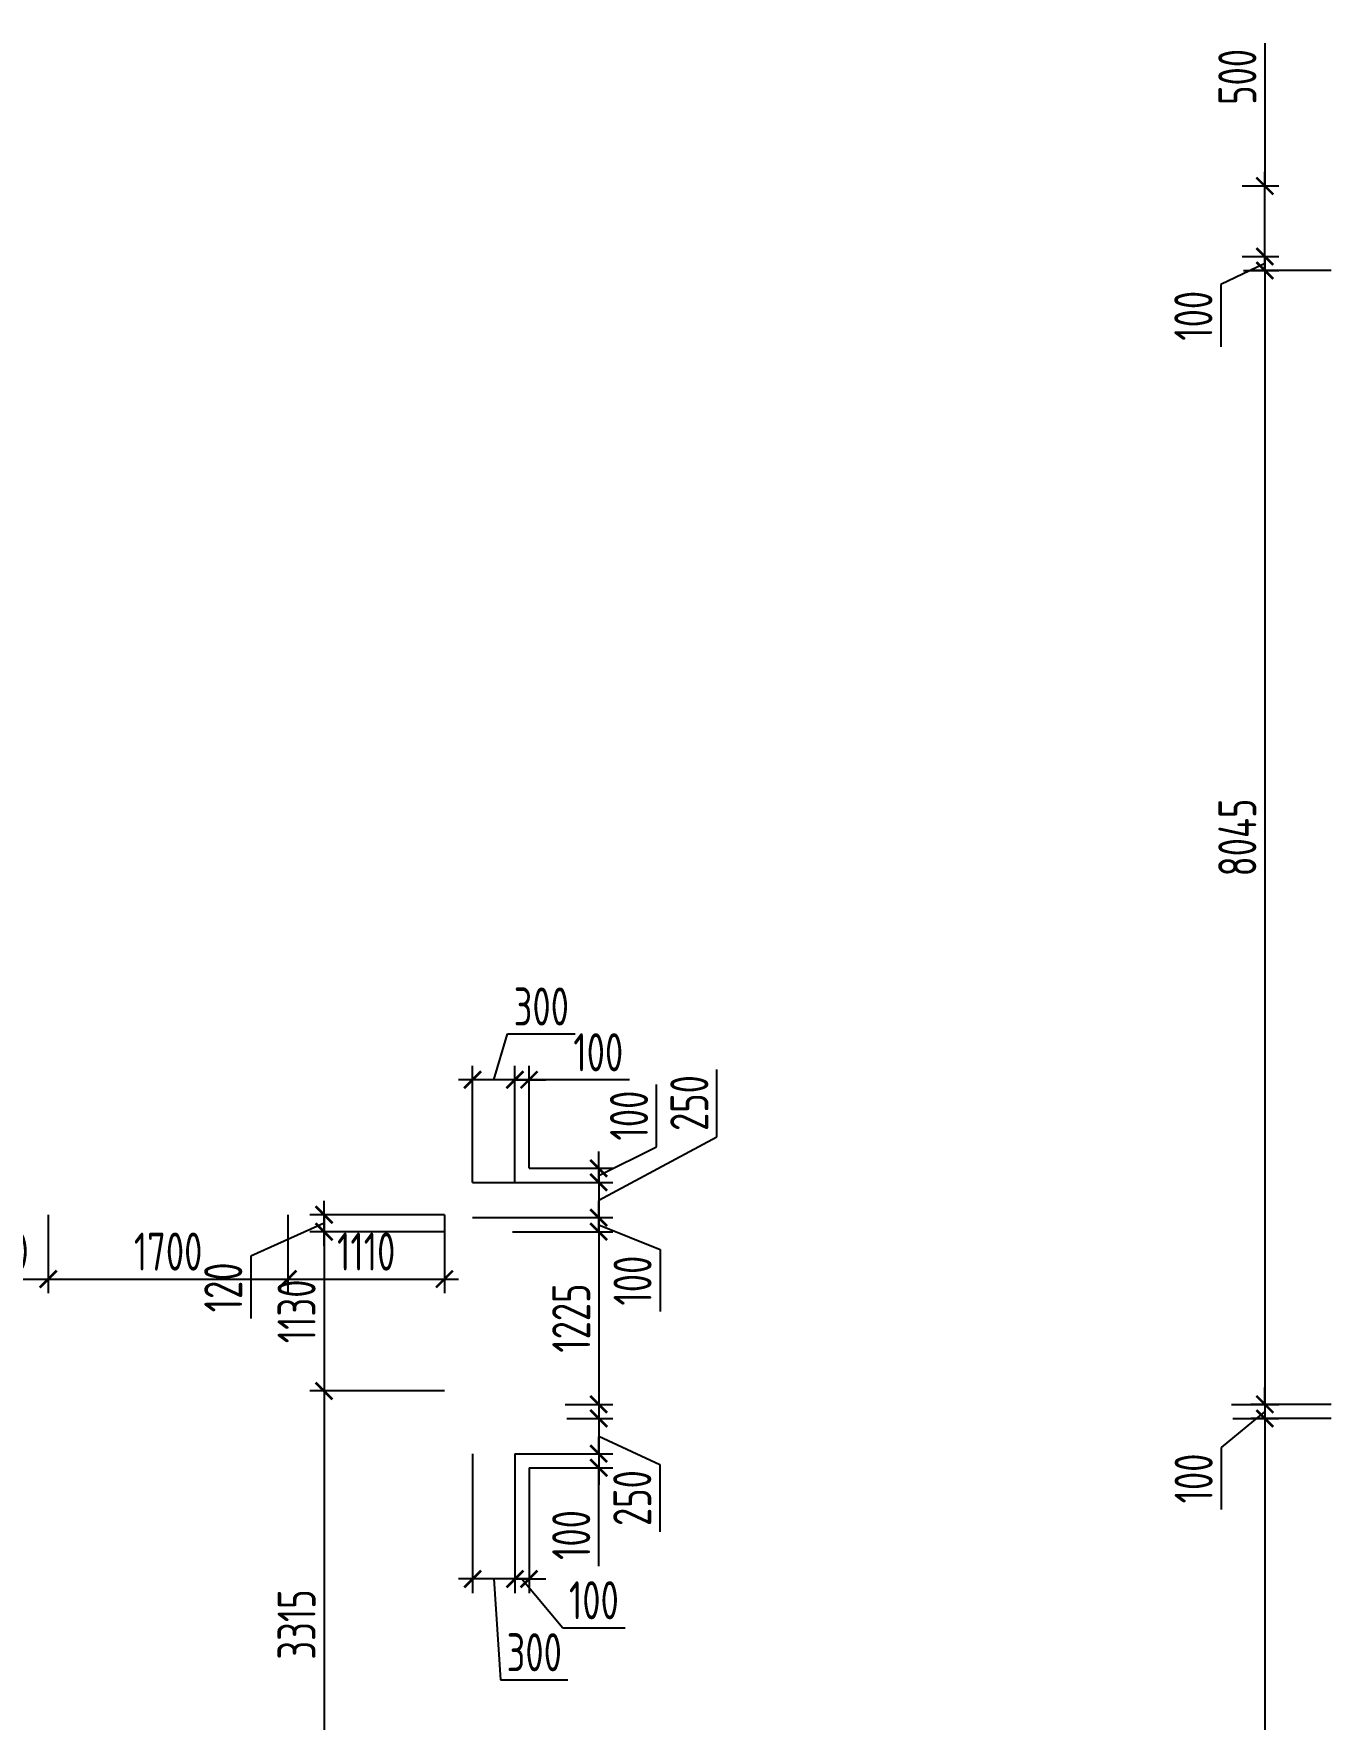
# Model space of a CAD drawing. Header units: millimetres. Extents: x -350007 to 536090, y -888 to 198380.
# Drawn here: x -24304 to -15101, y 71606 to 83566 of the extents above; entities that cross this region are included whole.
import ezdxf

# ---------------------------------------------------------------- set-up
doc = ezdxf.new("R2010")
doc.units = ezdxf.units.MM
doc.layers.add('АР_Размеры нов.', color=15, linetype='Continuous', lineweight=0)
doc.styles.add('ISOCPEUR', font='isocpeur.ttf', dxfattribs={"width": 0.7})
doc.dimstyles.new('R_100', dxfattribs={"dimtxt": 270, "dimasz": 120, "dimexe": 100, "dimexo": 0, "dimgap": 60, "dimtad": 1, "dimdec": 0, "dimrnd": 5, "dimzin": 0, "dimdsep": 46, "dimtxsty": 'ISOCPEUR', "dimblk": 'ARCHTICK', "dimcen": 0, "dimdle": 100, "dimclrd": 256, "dimclre": 256, "dimclrt": 256, "dimadec": 0, "dimazin": 0, "dimtfac": 2, "dimtdec": 0, "dimtofl": 0, "dimtmove": 1, "dimatfit": 3, "dimfxl": 1, "dimtvp": 3, "dimtolj": 1, "dimtzin": 0, "dimarcsym": 0})

# ---------------------------------------------------------------- blocks, each defined once
blk = doc.blocks.new('_ArchTick')
at = {"color": 0, "linetype": 'ByBlock', "const_width": 0.15}
blk.add_lwpolyline([(-0.5, -0.5), (0.5, 0.5)], dxfattribs=at)
blk = doc.blocks.new('*D2571')
at = {"layer": 'Defpoints', "color": 0, "ltscale": 100, "transparency": 16777216}
for p in [(-24201, 75186), (-22501, 75186), (-22501, 74730)]:
    blk.add_point(p, dxfattribs=at)
at = {"layer": 'АР_Размеры нов.', "lineweight": -2, "ltscale": 100, "transparency": 16777216}
for p, q in [((-24201, 75186), (-24201, 74630)), ((-22501, 75186), (-22501, 74630)), ((-24301, 74730), (-22401, 74730))]:
    blk.add_line(p, q, dxfattribs=at)
at = {"layer": 'АР_Размеры нов.', "lineweight": -2, "ltscale": 100, "transparency": 16777216, "xscale": 120, "yscale": 120, "zscale": 120, "rotation": 180}
blk.add_blockref('_ArchTick', (-24201, 74730), dxfattribs=at)
at = {"layer": 'АР_Размеры нов.', "lineweight": -2, "ltscale": 100, "transparency": 16777216, "xscale": 120, "yscale": 120, "zscale": 120}
blk.add_blockref('_ArchTick', (-22501, 74730), dxfattribs=at)
at = {"layer": 'АР_Размеры нов.', "ltscale": 100, "transparency": 16777216, "insert": (-23351, 74925), "char_height": 270, "attachment_point": 5, "style": 'ISOCPEUR'}
blk.add_mtext('\\A1;1700', dxfattribs=at)
blk = doc.blocks.new('*D2706')
at = {"layer": 'Defpoints', "color": 0, "ltscale": 100, "transparency": 16777216}
for p in [(-25201, 75186), (-24201, 75186), (-24201, 74730)]:
    blk.add_point(p, dxfattribs=at)
at = {"layer": 'АР_Размеры нов.', "lineweight": -2, "ltscale": 100, "transparency": 16777216}
for p, q in [((-25201, 75186), (-25201, 74630)), ((-24201, 75186), (-24201, 74630)), ((-25301, 74730), (-24101, 74730))]:
    blk.add_line(p, q, dxfattribs=at)
at = {"layer": 'АР_Размеры нов.', "lineweight": -2, "ltscale": 100, "transparency": 16777216, "xscale": 120, "yscale": 120, "zscale": 120, "rotation": 180}
blk.add_blockref('_ArchTick', (-25201, 74730), dxfattribs=at)
at = {"layer": 'АР_Размеры нов.', "lineweight": -2, "ltscale": 100, "transparency": 16777216, "xscale": 120, "yscale": 120, "zscale": 120}
blk.add_blockref('_ArchTick', (-24201, 74730), dxfattribs=at)
at = {"layer": 'АР_Размеры нов.', "ltscale": 100, "transparency": 16777216, "insert": (-24582, 74925), "char_height": 270, "attachment_point": 5, "style": 'ISOCPEUR'}
blk.add_mtext('\\A1;1000', dxfattribs=at)
blk = doc.blocks.new('*D2813')
at = {"layer": 'Defpoints', "color": 0, "ltscale": 100, "transparency": 16777216}
for p in [(-22501, 75186), (-21391, 75186), (-21391, 74730)]:
    blk.add_point(p, dxfattribs=at)
at = {"layer": 'АР_Размеры нов.', "lineweight": -2, "ltscale": 100, "transparency": 16777216}
for p, q in [((-22501, 75186), (-22501, 74630)), ((-21391, 75186), (-21391, 74630)), ((-22601, 74730), (-21291, 74730))]:
    blk.add_line(p, q, dxfattribs=at)
at = {"layer": 'АР_Размеры нов.', "lineweight": -2, "ltscale": 100, "transparency": 16777216, "xscale": 120, "yscale": 120, "zscale": 120, "rotation": 180}
blk.add_blockref('_ArchTick', (-22501, 74730), dxfattribs=at)
at = {"layer": 'АР_Размеры нов.', "lineweight": -2, "ltscale": 100, "transparency": 16777216, "xscale": 120, "yscale": 120, "zscale": 120}
blk.add_blockref('_ArchTick', (-21391, 74730), dxfattribs=at)
at = {"layer": 'АР_Размеры нов.', "ltscale": 100, "transparency": 16777216, "insert": (-21946, 74925), "char_height": 270, "attachment_point": 5, "style": 'ISOCPEUR'}
blk.add_mtext('\\A1;1110', dxfattribs=at)
blk = doc.blocks.new('*D1835')
at = {"layer": 'Defpoints', "color": 0, "ltscale": 500, "transparency": 16777216}
for p in [(-22245, 75186), (-21391, 75186), (-21391, 75066)]:
    blk.add_point(p, dxfattribs=at)
at = {"layer": 'АР_Размеры нов.', "lineweight": -2, "ltscale": 500, "transparency": 16777216}
for p, q in [((-22245, 74966), (-22245, 75286)), ((-22245, 75126), (-22765, 74892)), ((-21391, 75186), (-22345, 75186)), ((-21391, 75066), (-22345, 75066)), ((-22765, 74892), (-22765, 74451))]:
    blk.add_line(p, q, dxfattribs=at)
at = {"layer": 'АР_Размеры нов.', "lineweight": -2, "ltscale": 500, "transparency": 16777216, "xscale": 120, "yscale": 120, "zscale": 120}
for p, rotation in [((-22245, 75186), 90), ((-22245, 75066), 270)]:
    blk.add_blockref('_ArchTick', p, dxfattribs=dict(at, rotation=rotation))
at = {"layer": 'АР_Размеры нов.', "lineweight": 13, "ltscale": 500, "transparency": 16777216, "insert": (-22960, 74671), "char_height": 270, "attachment_point": 5, "rotation": 90, "style": 'ISOCPEUR'}
blk.add_mtext('\\A1;120', dxfattribs=at)
blk = doc.blocks.new('*D1836')
at = {"layer": 'Defpoints', "color": 0, "ltscale": 500, "transparency": 16777216}
for p in [(-21391, 75066), (-22245, 73936), (-21391, 73936)]:
    blk.add_point(p, dxfattribs=at)
at = {"layer": 'АР_Размеры нов.', "lineweight": -2, "ltscale": 500, "transparency": 16777216}
for p, q in [((-22245, 75166), (-22245, 73836)), ((-21391, 75066), (-22345, 75066)), ((-21391, 73936), (-22345, 73936))]:
    blk.add_line(p, q, dxfattribs=at)
at = {"layer": 'АР_Размеры нов.', "lineweight": -2, "ltscale": 500, "transparency": 16777216, "xscale": 120, "yscale": 120, "zscale": 120}
for p, rotation in [((-22245, 75066), 90), ((-22245, 73936), 270)]:
    blk.add_blockref('_ArchTick', p, dxfattribs=dict(at, rotation=rotation))
at = {"layer": 'АР_Размеры нов.', "lineweight": 13, "ltscale": 500, "transparency": 16777216, "insert": (-22440, 74501), "char_height": 270, "attachment_point": 5, "rotation": 90, "style": 'ISOCPEUR'}
blk.add_mtext('\\A1;1130', dxfattribs=at)
blk = doc.blocks.new('*D1837')
at = {"layer": 'Defpoints', "color": 0, "ltscale": 500, "transparency": 16777216}
for p in [(-21391, 73936), (-22245, 70622), (-21391, 70622)]:
    blk.add_point(p, dxfattribs=at)
at = {"layer": 'АР_Размеры нов.', "lineweight": -2, "ltscale": 500, "transparency": 16777216}
for p, q in [((-22245, 74036), (-22245, 70522)), ((-21391, 73936), (-22345, 73936)), ((-21391, 70622), (-22345, 70622))]:
    blk.add_line(p, q, dxfattribs=at)
at = {"layer": 'АР_Размеры нов.', "lineweight": -2, "ltscale": 500, "transparency": 16777216, "xscale": 120, "yscale": 120, "zscale": 120}
for p, rotation in [((-22245, 73936), 90), ((-22245, 70622), 270)]:
    blk.add_blockref('_ArchTick', p, dxfattribs=dict(at, rotation=rotation))
at = {"layer": 'АР_Размеры нов.', "lineweight": 13, "ltscale": 500, "transparency": 16777216, "insert": (-22440, 72279), "char_height": 270, "attachment_point": 5, "rotation": 90, "style": 'ISOCPEUR'}
blk.add_mtext('\\A1;3315', dxfattribs=at)
blk = doc.blocks.new('*D1842')
at = {"layer": 'Defpoints', "color": 0, "ltscale": 500, "transparency": 16777216}
for p in [(-21191, 75416), (-21191, 75166), (-20297, 75166)]:
    blk.add_point(p, dxfattribs=at)
at = {"layer": 'АР_Размеры нов.', "lineweight": -2, "ltscale": 500, "transparency": 16777216}
for p, q in [((-19459, 75739), (-19459, 76218)), ((-20297, 75291), (-19459, 75739)), ((-20297, 75516), (-20297, 75066)), ((-21191, 75416), (-20197, 75416)), ((-21191, 75166), (-20197, 75166))]:
    blk.add_line(p, q, dxfattribs=at)
at = {"layer": 'АР_Размеры нов.', "lineweight": -2, "ltscale": 500, "transparency": 16777216, "xscale": 120, "yscale": 120, "zscale": 120}
for p, rotation in [((-20297, 75416), 90), ((-20297, 75166), 270)]:
    blk.add_blockref('_ArchTick', p, dxfattribs=dict(at, rotation=rotation))
at = {"layer": 'АР_Размеры нов.', "lineweight": 13, "ltscale": 500, "transparency": 16777216, "insert": (-19654, 75979), "char_height": 270, "attachment_point": 5, "rotation": 90, "style": 'ISOCPEUR'}
blk.add_mtext('\\A1;250', dxfattribs=at)
blk = doc.blocks.new('*D1843')
at = {"layer": 'Defpoints', "color": 0, "ltscale": 500, "transparency": 16777216}
for p in [(-20791, 75516), (-20297, 75516), (-21191, 75416)]:
    blk.add_point(p, dxfattribs=at)
at = {"layer": 'АР_Размеры нов.', "lineweight": -2, "ltscale": 500, "transparency": 16777216}
for p, q in [((-19887, 75669), (-19887, 76110)), ((-20297, 75466), (-19887, 75669)), ((-20297, 75516), (-20297, 75636)), ((-20791, 75516), (-20197, 75516)), ((-20297, 75416), (-20297, 75516)), ((-21191, 75416), (-20197, 75416)), ((-20297, 75416), (-20297, 75296))]:
    blk.add_line(p, q, dxfattribs=at)
at = {"layer": 'АР_Размеры нов.', "lineweight": -2, "ltscale": 500, "transparency": 16777216, "xscale": 120, "yscale": 120, "zscale": 120}
for p, rotation in [((-20297, 75516), 270), ((-20297, 75416), 90)]:
    blk.add_blockref('_ArchTick', p, dxfattribs=dict(at, rotation=rotation))
at = {"layer": 'АР_Размеры нов.', "lineweight": 13, "ltscale": 500, "transparency": 16777216, "insert": (-20082, 75890), "char_height": 270, "attachment_point": 5, "rotation": 90, "style": 'ISOCPEUR'}
blk.add_mtext('\\A1;100', dxfattribs=at)
blk = doc.blocks.new('*D1844')
at = {"layer": 'Defpoints', "color": 0, "ltscale": 500, "transparency": 16777216}
for p in [(-15733, 81986), (-15572, 81986), (-15724, 81886)]:
    blk.add_point(p, dxfattribs=at)
at = {"layer": 'АР_Размеры нов.', "lineweight": -2, "ltscale": 500, "transparency": 16777216}
for p, q in [((-15572, 81986), (-15572, 82106)), ((-15572, 81936), (-15884, 81786)), ((-15733, 81986), (-15472, 81986)), ((-15572, 81886), (-15572, 81986)), ((-15724, 81886), (-15472, 81886)), ((-15572, 81886), (-15572, 81766)), ((-15884, 81786), (-15884, 81345))]:
    blk.add_line(p, q, dxfattribs=at)
at = {"layer": 'АР_Размеры нов.', "lineweight": -2, "ltscale": 500, "transparency": 16777216, "xscale": 120, "yscale": 120, "zscale": 120}
for p, rotation in [((-15572, 81986), 270), ((-15572, 81886), 90)]:
    blk.add_blockref('_ArchTick', p, dxfattribs=dict(at, rotation=rotation))
at = {"layer": 'АР_Размеры нов.', "lineweight": 13, "ltscale": 500, "transparency": 16777216, "insert": (-16079, 81565), "char_height": 270, "attachment_point": 5, "rotation": 90, "style": 'ISOCPEUR'}
blk.add_mtext('\\A1;100', dxfattribs=at)
blk = doc.blocks.new('*D1845')
at = {"layer": 'Defpoints', "color": 0, "ltscale": 500, "transparency": 16777216}
for p in [(-15733, 82486), (-15572, 82486), (-15733, 81986)]:
    blk.add_point(p, dxfattribs=at)
at = {"layer": 'АР_Размеры нов.', "lineweight": -2, "ltscale": 500, "transparency": 16777216}
for p, q in [((-15572, 83499), (-15572, 82486)), ((-15572, 81886), (-15572, 82586)), ((-15733, 82486), (-15472, 82486)), ((-15733, 81986), (-15472, 81986))]:
    blk.add_line(p, q, dxfattribs=at)
at = {"layer": 'АР_Размеры нов.', "lineweight": -2, "ltscale": 500, "transparency": 16777216, "xscale": 120, "yscale": 120, "zscale": 120}
for p, rotation in [((-15572, 82486), 90), ((-15572, 81986), 270)]:
    blk.add_blockref('_ArchTick', p, dxfattribs=dict(at, rotation=rotation))
at = {"layer": 'АР_Размеры нов.', "lineweight": 13, "ltscale": 500, "transparency": 16777216, "insert": (-15767, 83260), "char_height": 270, "attachment_point": 5, "rotation": 90, "style": 'ISOCPEUR'}
blk.add_mtext('\\A1;500', dxfattribs=at)
blk = doc.blocks.new('*D1846')
at = {"layer": 'Defpoints', "color": 0, "ltscale": 500, "transparency": 16777216}
for p in [(-20791, 75166), (-20297, 75166), (-20908, 75066)]:
    blk.add_point(p, dxfattribs=at)
at = {"layer": 'АР_Размеры нов.', "lineweight": -2, "ltscale": 500, "transparency": 16777216}
for p, q in [((-20297, 75166), (-20297, 75286)), ((-20791, 75166), (-20197, 75166)), ((-20297, 75066), (-20297, 75166)), ((-20297, 75116), (-19862, 74940)), ((-20908, 75066), (-20197, 75066)), ((-20297, 75066), (-20297, 74946)), ((-19862, 74940), (-19862, 74499))]:
    blk.add_line(p, q, dxfattribs=at)
at = {"layer": 'АР_Размеры нов.', "lineweight": -2, "ltscale": 500, "transparency": 16777216, "xscale": 120, "yscale": 120, "zscale": 120}
for p, rotation in [((-20297, 75166), 270), ((-20297, 75066), 90)]:
    blk.add_blockref('_ArchTick', p, dxfattribs=dict(at, rotation=rotation))
at = {"layer": 'АР_Размеры нов.', "lineweight": 13, "ltscale": 500, "transparency": 16777216, "insert": (-20057, 74719), "char_height": 270, "attachment_point": 5, "rotation": 90, "style": 'ISOCPEUR'}
blk.add_mtext('\\A1;100', dxfattribs=at)
blk = doc.blocks.new('*D1847')
at = {"layer": 'Defpoints', "color": 0, "ltscale": 500, "transparency": 16777216}
for p in [(-20908, 75066), (-20535, 73841), (-20297, 73841)]:
    blk.add_point(p, dxfattribs=at)
at = {"layer": 'АР_Размеры нов.', "lineweight": -2, "ltscale": 500, "transparency": 16777216}
for p, q in [((-20297, 75166), (-20297, 73741)), ((-20908, 75066), (-20197, 75066)), ((-20535, 73841), (-20197, 73841))]:
    blk.add_line(p, q, dxfattribs=at)
at = {"layer": 'АР_Размеры нов.', "lineweight": -2, "ltscale": 500, "transparency": 16777216, "xscale": 120, "yscale": 120, "zscale": 120}
for p, rotation in [((-20297, 75066), 90), ((-20297, 73841), 270)]:
    blk.add_blockref('_ArchTick', p, dxfattribs=dict(at, rotation=rotation))
at = {"layer": 'АР_Размеры нов.', "lineweight": 13, "ltscale": 500, "transparency": 16777216, "insert": (-20492, 74453), "char_height": 270, "attachment_point": 5, "rotation": 90, "style": 'ISOCPEUR'}
blk.add_mtext('\\A1;1225', dxfattribs=at)
blk = doc.blocks.new('*D1848')
at = {"layer": 'Defpoints', "color": 0, "ltscale": 500, "transparency": 16777216}
for p in [(-15809, 73841), (-15798, 73741), (-15572, 73741)]:
    blk.add_point(p, dxfattribs=at)
at = {"layer": 'АР_Размеры нов.', "lineweight": -2, "ltscale": 500, "transparency": 16777216}
for p, q in [((-15572, 73841), (-15572, 73961)), ((-15809, 73841), (-15472, 73841)), ((-15572, 73841), (-15572, 73741)), ((-15572, 73791), (-15882, 73536)), ((-15798, 73741), (-15472, 73741)), ((-15572, 73741), (-15572, 73621)), ((-15882, 73536), (-15882, 73094))]:
    blk.add_line(p, q, dxfattribs=at)
at = {"layer": 'АР_Размеры нов.', "lineweight": -2, "ltscale": 500, "transparency": 16777216, "xscale": 120, "yscale": 120, "zscale": 120}
for p, rotation in [((-15572, 73841), 270), ((-15572, 73741), 90)]:
    blk.add_blockref('_ArchTick', p, dxfattribs=dict(at, rotation=rotation))
at = {"layer": 'АР_Размеры нов.', "lineweight": 13, "ltscale": 500, "transparency": 16777216, "insert": (-16077, 73315), "char_height": 270, "attachment_point": 5, "rotation": 90, "style": 'ISOCPEUR'}
blk.add_mtext('\\A1;100', dxfattribs=at)
blk = doc.blocks.new('*D1849')
at = {"layer": 'Defpoints', "color": 0, "ltscale": 500, "transparency": 16777216}
for p in [(-20524, 73741), (-20891, 73491), (-20297, 73491)]:
    blk.add_point(p, dxfattribs=at)
at = {"layer": 'АР_Размеры нов.', "lineweight": -2, "ltscale": 500, "transparency": 16777216}
for p, q in [((-20297, 73841), (-20297, 73391)), ((-20524, 73741), (-20197, 73741)), ((-20297, 73616), (-19864, 73415)), ((-20891, 73491), (-20197, 73491)), ((-19864, 73415), (-19864, 72936))]:
    blk.add_line(p, q, dxfattribs=at)
at = {"layer": 'АР_Размеры нов.', "lineweight": -2, "ltscale": 500, "transparency": 16777216, "xscale": 120, "yscale": 120, "zscale": 120}
for p, rotation in [((-20297, 73741), 90), ((-20297, 73491), 270)]:
    blk.add_blockref('_ArchTick', p, dxfattribs=dict(at, rotation=rotation))
at = {"layer": 'АР_Размеры нов.', "lineweight": 13, "ltscale": 500, "transparency": 16777216, "insert": (-20059, 73176), "char_height": 270, "attachment_point": 5, "rotation": 90, "style": 'ISOCPEUR'}
blk.add_mtext('\\A1;250', dxfattribs=at)
blk = doc.blocks.new('*D1850')
at = {"layer": 'Defpoints', "color": 0, "ltscale": 500, "transparency": 16777216}
for p in [(-20891, 73491), (-20791, 73391), (-20297, 73391)]:
    blk.add_point(p, dxfattribs=at)
at = {"layer": 'АР_Размеры нов.', "lineweight": -2, "ltscale": 500, "transparency": 16777216}
for p, q in [((-20297, 73491), (-20297, 73611)), ((-20891, 73491), (-20197, 73491)), ((-20297, 73491), (-20297, 73391)), ((-20791, 73391), (-20197, 73391)), ((-20297, 73391), (-20297, 73271)), ((-20297, 72693), (-20297, 73391))]:
    blk.add_line(p, q, dxfattribs=at)
at = {"layer": 'АР_Размеры нов.', "lineweight": -2, "ltscale": 500, "transparency": 16777216, "xscale": 120, "yscale": 120, "zscale": 120}
for p, rotation in [((-20297, 73491), 270), ((-20297, 73391), 90)]:
    blk.add_blockref('_ArchTick', p, dxfattribs=dict(at, rotation=rotation))
at = {"layer": 'АР_Размеры нов.', "lineweight": 13, "ltscale": 500, "transparency": 16777216, "insert": (-20492, 72914), "char_height": 270, "attachment_point": 5, "rotation": 90, "style": 'ISOCPEUR'}
blk.add_mtext('\\A1;100', dxfattribs=at)
blk = doc.blocks.new('*D1851')
at = {"layer": 'Defpoints', "color": 0, "ltscale": 500, "transparency": 16777216}
for p in [(-15101, 81886), (-15572, 73841), (-15101, 73841)]:
    blk.add_point(p, dxfattribs=at)
at = {"layer": 'АР_Размеры нов.', "lineweight": -2, "ltscale": 500, "transparency": 16777216}
for p, q in [((-15572, 81986), (-15572, 73741)), ((-15101, 81886), (-15672, 81886)), ((-15101, 73841), (-15672, 73841))]:
    blk.add_line(p, q, dxfattribs=at)
at = {"layer": 'АР_Размеры нов.', "lineweight": -2, "ltscale": 500, "transparency": 16777216, "xscale": 120, "yscale": 120, "zscale": 120}
for p, rotation in [((-15572, 81886), 90), ((-15572, 73841), 270)]:
    blk.add_blockref('_ArchTick', p, dxfattribs=dict(at, rotation=rotation))
at = {"layer": 'АР_Размеры нов.', "lineweight": 13, "ltscale": 500, "transparency": 16777216, "insert": (-15767, 77863), "char_height": 270, "attachment_point": 5, "rotation": 90, "style": 'ISOCPEUR'}
blk.add_mtext('\\A1;8045', dxfattribs=at)
blk = doc.blocks.new('*D1852')
at = {"layer": 'Defpoints', "color": 0, "ltscale": 500, "transparency": 16777216}
for p in [(-15101, 73741), (-15572, 67936), (-15101, 67936)]:
    blk.add_point(p, dxfattribs=at)
at = {"layer": 'АР_Размеры нов.', "lineweight": -2, "ltscale": 500, "transparency": 16777216}
for p, q in [((-15572, 73841), (-15572, 67836)), ((-15101, 73741), (-15672, 73741)), ((-15101, 67936), (-15672, 67936))]:
    blk.add_line(p, q, dxfattribs=at)
at = {"layer": 'АР_Размеры нов.', "lineweight": -2, "ltscale": 500, "transparency": 16777216, "xscale": 120, "yscale": 120, "zscale": 120}
for p, rotation in [((-15572, 73741), 90), ((-15572, 67936), 270)]:
    blk.add_blockref('_ArchTick', p, dxfattribs=dict(at, rotation=rotation))
at = {"layer": 'АР_Размеры нов.', "lineweight": 13, "ltscale": 500, "transparency": 16777216, "insert": (-15767, 70838), "char_height": 270, "attachment_point": 5, "rotation": 90, "style": 'ISOCPEUR'}
blk.add_mtext('\\A1;5805', dxfattribs=at)
blk = doc.blocks.new('*D3153')
at = {"layer": 'Defpoints', "color": 0, "transparency": 16777216}
for p in [(-21191, 76144), (-21191, 75416), (-20891, 75416)]:
    blk.add_point(p, dxfattribs=at)
at = {"layer": 'АР_Размеры нов.', "lineweight": -2, "transparency": 16777216}
for p, q in [((-21041, 76144), (-20943, 76469)), ((-20943, 76469), (-20464, 76469)), ((-21191, 75416), (-21191, 76244)), ((-20891, 75416), (-20891, 76244)), ((-20791, 76144), (-21291, 76144))]:
    blk.add_line(p, q, dxfattribs=at)
at = {"layer": 'АР_Размеры нов.', "lineweight": -2, "transparency": 16777216, "xscale": 120, "yscale": 120, "zscale": 120, "rotation": 180}
blk.add_blockref('_ArchTick', (-21191, 76144), dxfattribs=at)
at = {"layer": 'АР_Размеры нов.', "lineweight": -2, "transparency": 16777216, "xscale": 120, "yscale": 120, "zscale": 120}
blk.add_blockref('_ArchTick', (-20891, 76144), dxfattribs=at)
at = {"layer": 'АР_Размеры нов.', "transparency": 16777216, "insert": (-20704, 76664), "char_height": 270, "attachment_point": 5, "style": 'ISOCPEUR'}
blk.add_mtext('\\A1;300', dxfattribs=at)
blk = doc.blocks.new('*D3154')
at = {"layer": 'Defpoints', "color": 0, "transparency": 16777216}
for p in [(-20791, 76144), (-20791, 75516), (-20891, 75416)]:
    blk.add_point(p, dxfattribs=at)
at = {"layer": 'АР_Размеры нов.', "lineweight": -2, "transparency": 16777216}
for p, q in [((-20891, 75416), (-20891, 76244)), ((-20791, 75516), (-20791, 76244)), ((-20891, 76144), (-21011, 76144)), ((-20891, 76144), (-20791, 76144)), ((-20791, 76144), (-20671, 76144)), ((-20079, 76144), (-20791, 76144))]:
    blk.add_line(p, q, dxfattribs=at)
at = {"layer": 'АР_Размеры нов.', "lineweight": -2, "transparency": 16777216, "xscale": 120, "yscale": 120, "zscale": 120}
blk.add_blockref('_ArchTick', (-20891, 76144), dxfattribs=at)
at = {"layer": 'АР_Размеры нов.', "lineweight": -2, "transparency": 16777216, "xscale": 120, "yscale": 120, "zscale": 120, "rotation": 180}
blk.add_blockref('_ArchTick', (-20791, 76144), dxfattribs=at)
at = {"layer": 'АР_Размеры нов.', "transparency": 16777216, "insert": (-20300, 76339), "char_height": 270, "attachment_point": 5, "style": 'ISOCPEUR'}
blk.add_mtext('\\A1;100', dxfattribs=at)
blk = doc.blocks.new('*D3155')
at = {"layer": 'Defpoints', "color": 0, "transparency": 16777216}
for p in [(-21191, 73491), (-20891, 73491), (-21191, 72602)]:
    blk.add_point(p, dxfattribs=at)
at = {"layer": 'АР_Размеры нов.', "lineweight": -2, "transparency": 16777216}
for p, q in [((-21191, 73491), (-21191, 72502)), ((-20891, 73491), (-20891, 72502)), ((-20791, 72602), (-21291, 72602)), ((-21041, 72602), (-20994, 71887)), ((-20994, 71887), (-20515, 71887))]:
    blk.add_line(p, q, dxfattribs=at)
at = {"layer": 'АР_Размеры нов.', "lineweight": -2, "transparency": 16777216, "xscale": 120, "yscale": 120, "zscale": 120, "rotation": 180}
blk.add_blockref('_ArchTick', (-21191, 72602), dxfattribs=at)
at = {"layer": 'АР_Размеры нов.', "lineweight": -2, "transparency": 16777216, "xscale": 120, "yscale": 120, "zscale": 120}
blk.add_blockref('_ArchTick', (-20891, 72602), dxfattribs=at)
at = {"layer": 'АР_Размеры нов.', "transparency": 16777216, "insert": (-20754, 72082), "char_height": 270, "attachment_point": 5, "style": 'ISOCPEUR'}
blk.add_mtext('\\A1;300', dxfattribs=at)
blk = doc.blocks.new('*D3156')
at = {"layer": 'Defpoints', "color": 0, "transparency": 16777216}
for p in [(-20891, 73391), (-20791, 73391), (-20791, 72602)]:
    blk.add_point(p, dxfattribs=at)
at = {"layer": 'АР_Размеры нов.', "lineweight": -2, "transparency": 16777216}
for p, q in [((-20891, 73391), (-20891, 72502)), ((-20791, 73391), (-20791, 72502)), ((-20891, 72602), (-21011, 72602)), ((-20891, 72602), (-20791, 72602)), ((-20841, 72602), (-20552, 72256)), ((-20791, 72602), (-20671, 72602)), ((-20552, 72256), (-20110, 72256))]:
    blk.add_line(p, q, dxfattribs=at)
at = {"layer": 'АР_Размеры нов.', "lineweight": -2, "transparency": 16777216, "xscale": 120, "yscale": 120, "zscale": 120}
blk.add_blockref('_ArchTick', (-20891, 72602), dxfattribs=at)
at = {"layer": 'АР_Размеры нов.', "lineweight": -2, "transparency": 16777216, "xscale": 120, "yscale": 120, "zscale": 120, "rotation": 180}
blk.add_blockref('_ArchTick', (-20791, 72602), dxfattribs=at)
at = {"layer": 'АР_Размеры нов.', "transparency": 16777216, "insert": (-20331, 72451), "char_height": 270, "attachment_point": 5, "style": 'ISOCPEUR'}
blk.add_mtext('\\A1;100', dxfattribs=at)

msp = doc.modelspace()

# ---------------------------------------------------------------- dimensions: what is measured, and where the dimension line sits
at = {"layer": 'АР_Размеры нов.', "lineweight": 13, "ltscale": 500}
for base, p1, p2, picture, middle in [((-15571.5, 82485.7), (-15732.8, 81986.1), (-15732.8, 82485.7), '*D1845', (-15571.8, 83259.8)), ((-15571.5, 81986.1), (-15724.4, 81886.1), (-15732.8, 81986.1), '*D1844', (-15883.7, 81726.1)), ((-20296.9, 75165.7), (-21190.7, 75415.7), (-21190.7, 75165.7), '*D1842', (-19459.3, 75799)), ((-20296.9, 75515.7), (-21190.7, 75415.7), (-20790.7, 75515.7), '*D1843', (-19887.2, 75729.2)), ((-22245.2, 75185.7), (-21390.7, 75065.7), (-21390.7, 75185.7), '*D1835', (-22765.2, 74832.1)), ((-20296.9, 75165.7), (-20908.2, 75065.7), (-20790.7, 75165.7), '*D1846', (-19861.8, 74880.1)), ((-15571.5, 73740.7), (-15809.2, 73840.7), (-15798.5, 73740.7), '*D1848', (-15882.4, 73475.8)), ((-20296.9, 73490.7), (-20523.9, 73740.7), (-20890.7, 73490.7), '*D1849', (-19863.6, 73355.2)), ((-20296.9, 73390.7), (-20890.7, 73490.7), (-20790.7, 73390.7), '*D1850', (-20246.2, 72913.5))]:
    dim = msp.add_linear_dim(base=base, p1=p1, p2=p2, angle=90, dimstyle='R_100', override={"dimpost": '\\X'}, dxfattribs=at)
    dim.commit()
    dim.dimension.update_dxf_attribs({"geometry": picture, "text_midpoint": middle, "dimtype": 160})
for base, p1, p2, picture, middle in [((-15571.5, 73840.7), (-15100.7, 81886.1), (-15100.7, 73840.7), '*D1851', (-15766.5, 77863.4)), ((-22245.2, 73935.7), (-21390.7, 75065.7), (-21390.7, 73935.7), '*D1836', (-22440.2, 74500.7)), ((-20296.9, 73840.7), (-20908.2, 75065.7), (-20534.6, 73840.7), '*D1847', (-20491.9, 74453.2)), ((-22245.1824, 70622.1691), (-21390.6975, 73935.6825), (-21390.6975, 70622.1691), '*D1837', (-22440.1824, 72278.9258)), ((-15571.5, 67935.7), (-15100.7, 73740.7), (-15100.7, 67935.7), '*D1852', (-15766.5, 70838.2))]:
    dim = msp.add_linear_dim(base=base, p1=p1, p2=p2, angle=90, dimstyle='R_100', override={"dimpost": '\\X'}, dxfattribs=at)
    dim.commit()
    dim.dimension.update_dxf_attribs({"geometry": picture, "text_midpoint": middle})
at = {"layer": 'АР_Размеры нов.'}
dim = msp.add_linear_dim(base=(-21190.7, 76143.6), p1=(-20890.7, 75415.7), p2=(-21190.7, 75415.7), dimstyle='R_100', override={"dimpost": '\\X'}, dxfattribs=at)
dim.commit()
dim.dimension.update_dxf_attribs({"geometry": '*D3153', "text_midpoint": (-20883.2, 76663.6)})
for base, p1, p2, picture, middle in [((-20790.7, 76143.6), (-20890.7, 75415.7), (-20790.7, 75515.7), '*D3154', (-20299.6, 76172.1)), ((-21190.7, 72602.2), (-20890.7, 73490.7), (-21190.7, 73490.7), '*D3155', (-20934, 71887.1)), ((-20790.7, 72602.2), (-20890.7, 73390.7), (-20790.7, 73390.7), '*D3156', (-20491.6, 72256))]:
    dim = msp.add_linear_dim(base=base, p1=p1, p2=p2, dimstyle='R_100', override={"dimpost": '\\X'}, dxfattribs=at)
    dim.commit()
    dim.dimension.update_dxf_attribs({"geometry": picture, "text_midpoint": middle, "dimtype": 160})
at = {"layer": 'АР_Размеры нов.', "ltscale": 100}
dim = msp.add_linear_dim(base=(-24200.7, 74729.7), p1=(-25200.7, 75185.7), p2=(-24200.7, 75185.7), dimstyle='R_100', override={"dimpost": '\\X', "dimfxl": 2.5, "dimarcsym": 1}, dxfattribs=at)
dim.commit()
dim.dimension.update_dxf_attribs({"geometry": '*D2706', "text_midpoint": (-24582.1, 74729.7), "dimtype": 160})
for base, p1, p2, picture, middle in [((-22500.7, 74729.7), (-24200.7, 75185.7), (-22500.7, 75185.7), '*D2571', (-23350.7, 74924.7)), ((-21390.7, 74729.7), (-22500.7, 75185.7), (-21390.7, 75185.7), '*D2813', (-21945.7, 74924.7))]:
    dim = msp.add_linear_dim(base=base, p1=p1, p2=p2, dimstyle='R_100', override={"dimpost": '\\X', "dimfxl": 2.5, "dimarcsym": 1}, dxfattribs=at)
    dim.commit()
    dim.dimension.update_dxf_attribs({"geometry": picture, "text_midpoint": middle})

doc.saveas('drawing.dxf')
